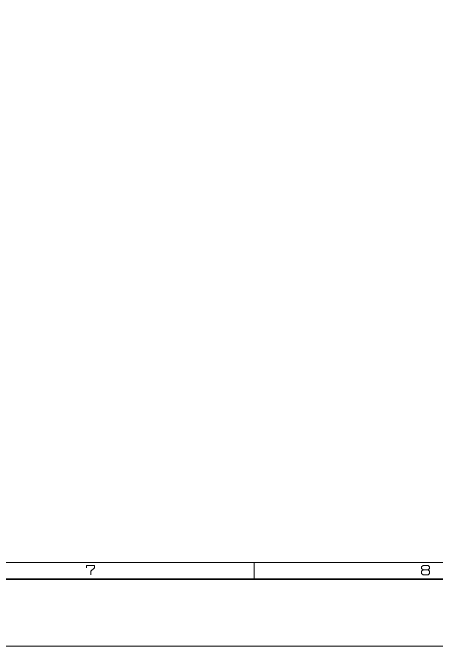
# Model space of a CAD drawing. Header units: millimetres. Extents: x 0 to 174, y 0 to 33.
# Drawn here: x 25.51 to 30.49, y 0 to 7.44 of the extents above; entities that cross this region are included whole.
import ezdxf

# ---------------------------------------------------------------- set-up
doc = ezdxf.new("R2010")
doc.units = ezdxf.units.MM
doc.layers.add('PDF_Geomertry', color=7, linetype='Continuous', true_color=0x405f80)

msp = doc.modelspace()

# ---------------------------------------------------------------- linework, layer by layer
at = {"layer": 'PDF_Geomertry', "color": 7, "lineweight": 13}
for points in [[(173.6221, 33.1111), (173.6221, 0.0008), (0, 0.0008), (0, 33.1111)], [(28.3465, 0.9851), (28.3465, 0.7882)], [(26.3779, 0.9246), (26.3779, 0.95), (26.4708, 0.95), (26.4708, 0.9246), (26.4286, 0.8825), (26.4286, 0.8403)], [(30.3318, 0.8993), (30.315, 0.8825), (30.315, 0.8571), (30.3318, 0.8403), (30.391, 0.8403), (30.4078, 0.8571), (30.4078, 0.8825), (30.391, 0.8993)]]:
    msp.add_lwpolyline(points, dxfattribs=at)
at = {"layer": 'PDF_Geomertry', "color": 7, "lineweight": 35}
msp.add_lwpolyline([(0.7874, 0.7882), (0.7874, 32.3236), (172.8346, 32.3236), (172.8346, 0.7882)], close=True, dxfattribs=at)
at = {"layer": 'PDF_Geomertry', "color": 7, "lineweight": 13}
for points in [[(0.9843, 0.9851), (0.9843, 32.1268), (172.6378, 32.1268), (172.6378, 0.9851)], [(30.3318, 0.95), (30.391, 0.95), (30.4078, 0.9331), (30.4078, 0.9162), (30.391, 0.8993), (30.3318, 0.8993), (30.315, 0.9162), (30.315, 0.9331), (30.3318, 0.95)]]:
    msp.add_lwpolyline(points, close=True, dxfattribs=at)

doc.saveas('drawing.dxf')
